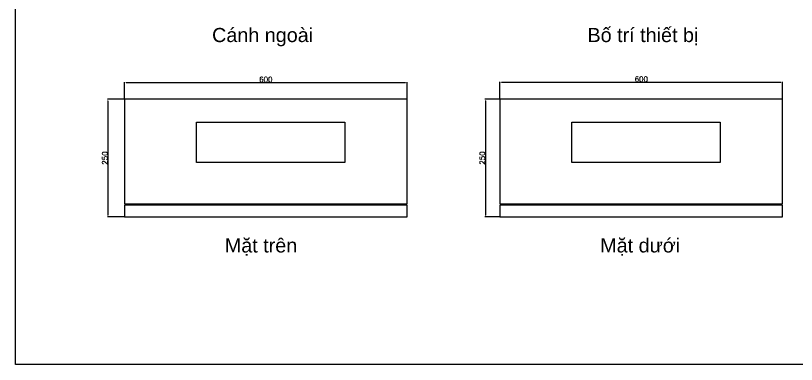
# Model space of a CAD drawing. Header units: inches. Extents: x 14 to 2932, y 13 to 1968.
# Drawn here: x 14 to 1671, y 13 to 754 of the extents above; entities that cross this region are included whole.
import ezdxf

# ---------------------------------------------------------------- set-up
doc = ezdxf.new("R2010")
doc.units = ezdxf.units.IN
doc.header["$MEASUREMENT"] = 0
doc.layers.add('9-DIM', color=7, linetype='Continuous')
doc.styles.get("Standard").update_dxf_attribs({"font": 'arial.ttf'})
doc.styles.add('TEXT DIM TỦ', font='romans.shx', dxfattribs={"height": 11})
doc.dimstyles.new('DIM TỦ ĐIỆN', dxfattribs={"dimtxt": 11, "dimasz": 3.5, "dimexe": 1, "dimexo": 1, "dimgap": 1, "dimtad": 1, "dimtoh": 1, "dimdsep": 46, "dimtxsty": 'TEXT DIM TỦ', "dimcen": 0, "dimclrd": 6, "dimclre": 6, "dimclrt": 256, "dimadec": 0, "dimazin": 2, "dimtfac": 1, "dimtmove": 0, "dimatfit": 3, "dimfxl": 1, "dimtfillclr": 256, "dimtolj": 1, "dimtzin": 0, "dimarcsym": 1})

# ---------------------------------------------------------------- blocks, each defined once
blk = doc.blocks.new('*D35')
at = {"layer": '9-DIM', "color": 6, "lineweight": -2, "transparency": 16777216}
for p, q in [((244, 576.3), (208.9, 576.3)), ((209.9, 572.8), (209.9, 329.8)), ((244, 326.3), (208.9, 326.3))]:
    blk.add_line(p, q, dxfattribs=at)
at = {"layer": '9-DIM', "color": 6, "transparency": 16777216}
for points in [[(209.3, 572.8), (210.5, 572.8), (209.9, 576.3)], [(209.3, 329.8), (210.5, 329.8), (209.9, 326.3)]]:
    blk.add_solid(points, dxfattribs=at)
at = {"layer": 'Defpoints', "color": 0, "transparency": 16777216}
for p in [(245, 576.3), (209.9, 326.3), (245, 326.3)]:
    blk.add_point(p, dxfattribs=at)
at = {"layer": '9-DIM', "transparency": 16777216, "insert": (203.4, 451.3), "char_height": 11, "attachment_point": 5, "rotation": 90, "style": 'TEXT DIM TỦ'}
blk.add_mtext('\\A1;250', dxfattribs=at)
blk = doc.blocks.new('*D36')
at = {"layer": '9-DIM', "color": 6, "lineweight": -2, "transparency": 16777216}
for p, q in [((245, 577.3), (245, 612.6)), ((248.5, 611.6), (841.5, 611.6)), ((845, 577.3), (845, 612.6))]:
    blk.add_line(p, q, dxfattribs=at)
at = {"layer": '9-DIM', "color": 6, "transparency": 16777216}
for points in [[(248.5, 612.2), (248.5, 611), (245, 611.6)], [(841.5, 612.2), (841.5, 611), (845, 611.6)]]:
    blk.add_solid(points, dxfattribs=at)
at = {"layer": 'Defpoints', "color": 0, "transparency": 16777216}
for p in [(845, 611.6), (245, 576.3), (845, 576.3)]:
    blk.add_point(p, dxfattribs=at)
at = {"layer": '9-DIM', "transparency": 16777216, "insert": (545, 618.1), "char_height": 11, "attachment_point": 5, "style": 'TEXT DIM TỦ'}
blk.add_mtext('\\A1;600', dxfattribs=at)
blk = doc.blocks.new('*D37')
at = {"layer": '9-DIM', "color": 6, "lineweight": -2, "transparency": 16777216}
for p, q in [((1040.6, 576.3), (1009.8, 576.3)), ((1010.8, 572.8), (1010.8, 329.8)), ((1040.6, 326.3), (1009.8, 326.3))]:
    blk.add_line(p, q, dxfattribs=at)
at = {"layer": '9-DIM', "color": 6, "transparency": 16777216}
for points in [[(1010.2, 572.8), (1011.4, 572.8), (1010.8, 576.3)], [(1010.2, 329.8), (1011.4, 329.8), (1010.8, 326.3)]]:
    blk.add_solid(points, dxfattribs=at)
at = {"layer": 'Defpoints', "color": 0, "transparency": 16777216}
for p in [(1041.6, 576.3), (1010.8, 326.3), (1041.6, 326.3)]:
    blk.add_point(p, dxfattribs=at)
at = {"layer": '9-DIM', "transparency": 16777216, "insert": (1004.3, 451.3), "char_height": 11, "attachment_point": 5, "rotation": 90, "style": 'TEXT DIM TỦ'}
blk.add_mtext('\\A1;250', dxfattribs=at)
blk = doc.blocks.new('*D38')
at = {"layer": '9-DIM', "color": 6, "lineweight": -2, "transparency": 16777216}
for p, q in [((1041.6, 577.3), (1041.6, 613.4)), ((1641.6, 577.3), (1641.6, 613.4)), ((1045.1, 612.4), (1638.1, 612.4))]:
    blk.add_line(p, q, dxfattribs=at)
at = {"layer": '9-DIM', "color": 6, "transparency": 16777216}
for points in [[(1045.1, 612.9), (1045.1, 611.8), (1041.6, 612.4)], [(1638.1, 612.9), (1638.1, 611.8), (1641.6, 612.4)]]:
    blk.add_solid(points, dxfattribs=at)
at = {"layer": 'Defpoints', "color": 0, "transparency": 16777216}
for p in [(1641.6, 612.4), (1041.6, 576.3), (1641.6, 576.3)]:
    blk.add_point(p, dxfattribs=at)
at = {"layer": '9-DIM', "transparency": 16777216, "insert": (1341.6, 618.9), "char_height": 11, "attachment_point": 5, "style": 'TEXT DIM TỦ'}
blk.add_mtext('\\A1;600', dxfattribs=at)

msp = doc.modelspace()

# ---------------------------------------------------------------- linework, layer by layer
for points in [[(13.984, 1967.851), (2932.322, 1967.851), (2932.322, 12.918), (13.984, 12.918)], [(245.011, 354.259), (845.011, 354.259), (845.011, 576.259), (245.011, 576.259)], [(1041.636, 354.259), (1641.636, 354.259), (1641.636, 576.259), (1041.636, 576.259)], [(397.621, 527.581), (712.573, 527.581), (712.573, 441.653), (397.621, 441.653)], [(1194.246, 527.581), (1509.198, 527.581), (1509.198, 441.653), (1194.246, 441.653)]]:
    msp.add_lwpolyline(points, close=True)
at = {"color": 2}
for points in [[(245.011, 326.259), (845.011, 326.259), (845.011, 351.259), (245.011, 351.259)], [(1041.636, 326.259), (1641.636, 326.259), (1641.636, 351.259), (1041.636, 351.259)]]:
    msp.add_lwpolyline(points, close=True, dxfattribs=at)

# ---------------------------------------------------------------- texts
at = {"char_height": 30, "attachment_point": 1}
for s, insert in [('{\\fArial|b0|i0|c0|p34;Cánh ngoài}', (430.906, 727.609)), ('{\\fArial|b0|i0|c0|p34;Bố trí thiết bị}', (1227.532, 727.609)), ('{\\fArial|b0|i0|c0|p34;Mặt trên}', (457.879, 280.694)), ('{\\fArial|b0|i0|c0|p34;Mặt dưới}', (1254.505, 280.694))]:
    msp.add_mtext_dynamic_manual_height_columns(s, width=266.08578, gutter_width=20, heights=[0], dxfattribs=dict(at, insert=insert))

# ---------------------------------------------------------------- dimensions: what is measured, and where the dimension line sits
at = {"layer": '9-DIM'}
for base, p1, p2, picture, middle in [((845.011, 611.611), (245.011, 576.259), (845.011, 576.259), '*D36', (545.011, 618.111)), ((1641.636, 612.364), (1041.636, 576.259), (1641.636, 576.259), '*D38', (1341.636, 618.864))]:
    dim = msp.add_linear_dim(base=base, p1=p1, p2=p2, dimstyle='DIM TỦ ĐIỆN', dxfattribs=at)
    dim.commit()
    dim.dimension.update_dxf_attribs({"geometry": picture, "text_midpoint": middle})
for base, p1, p2, picture, middle in [((209.918, 326.259), (245.011, 576.259), (245.011, 326.259), '*D35', (203.418, 451.259)), ((1010.803, 326.259), (1041.636, 576.259), (1041.636, 326.259), '*D37', (1004.303, 451.259))]:
    dim = msp.add_linear_dim(base=base, p1=p1, p2=p2, angle=90, dimstyle='DIM TỦ ĐIỆN', dxfattribs=at)
    dim.commit()
    dim.dimension.update_dxf_attribs({"geometry": picture, "text_midpoint": middle})

doc.saveas('drawing.dxf')
